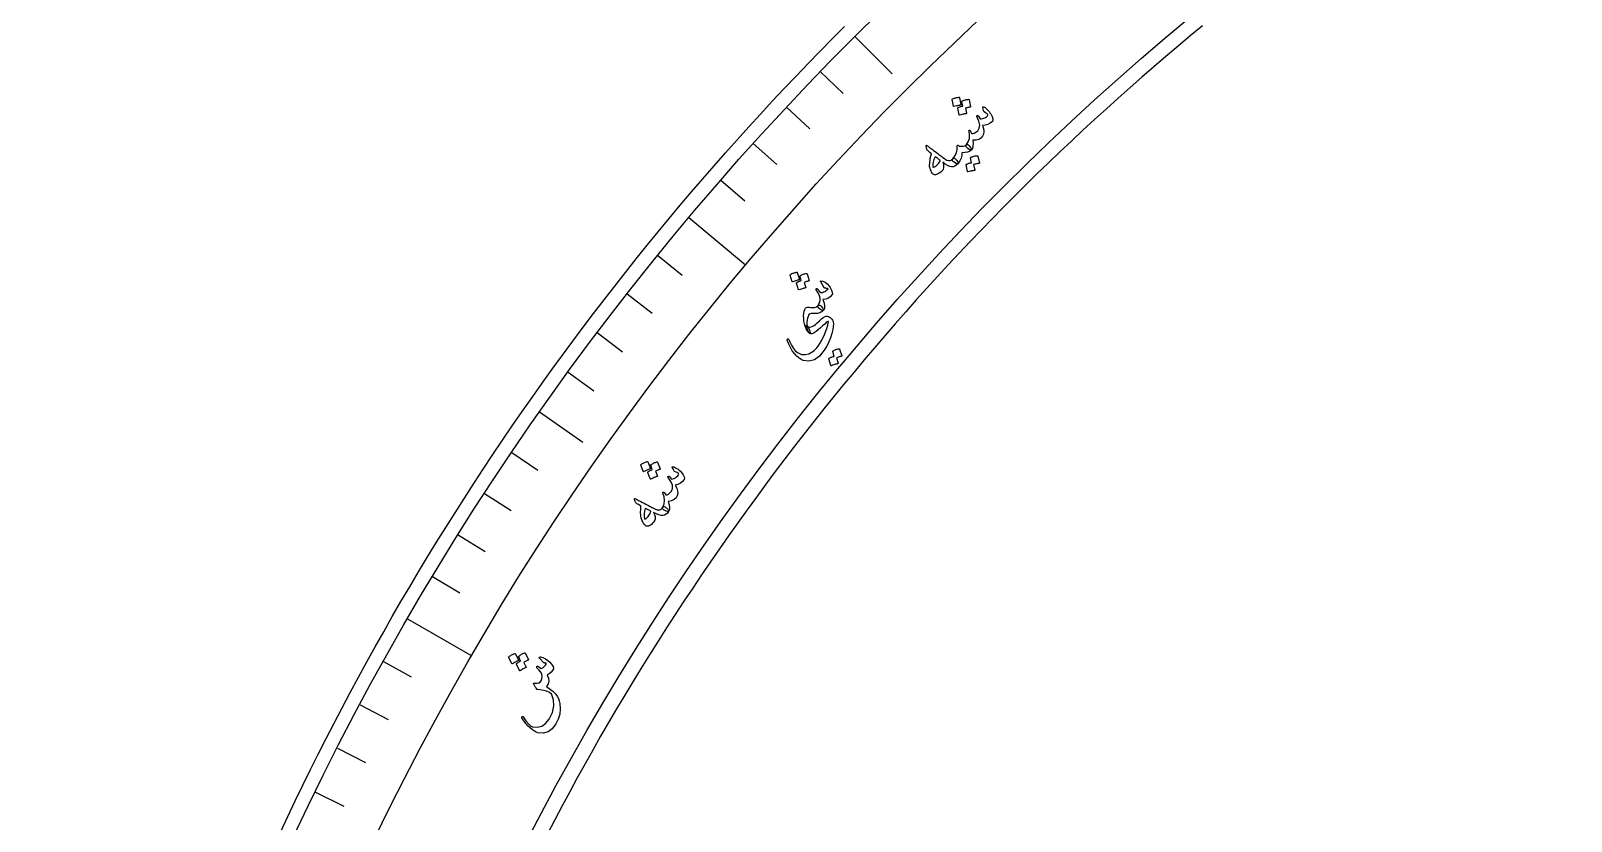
# Model space of a CAD drawing. Header units: millimetres. Extents: x -80 to 80, y -80 to 104.
# Drawn here: x -80.09 to -36.23, y 34.28 to 56.8 of the extents above; entities that cross this region are included whole.
import ezdxf

# ---------------------------------------------------------------- set-up
doc = ezdxf.new("R2010")
doc.units = ezdxf.units.MM
for name, color, linetype in [('CUT_INNER', 6, 'Continuous'), ('CUT_OUTER', 1, 'Continuous'), ('ENGRAVE', 7, 'Continuous'), ('ENGRAVE_FINE', 8, 'Continuous'), ('TEXT', 5, 'Continuous')]:
    doc.layers.add(name, color=color, linetype=linetype)

msp = doc.modelspace()

# ---------------------------------------------------------------- linework, layer by layer
at = {"layer": 'CUT_INNER'}
msp.add_lwpolyline([(-46.7278, 56.938), (-47.0763, 56.6502), (-47.423, 56.3603), (-47.7679, 56.0683), (-48.1111, 55.7741), (-48.4524, 55.4779), (-48.7919, 55.1795), (-49.1295, 54.8791), (-49.4654, 54.5766), (-49.7993, 54.2721), (-50.1314, 53.9655), (-50.4616, 53.6569), (-50.7898, 53.3462), (-51.1162, 53.0336), (-51.4406, 52.7189), (-51.7632, 52.4023), (-52.0837, 52.0837), (-52.4023, 51.7632), (-52.7189, 51.4406), (-53.0336, 51.1162), (-53.3462, 50.7898), (-53.6569, 50.4616), (-53.9655, 50.1314), (-54.2721, 49.7993), (-54.5766, 49.4654), (-54.8791, 49.1295), (-55.1795, 48.7919), (-55.4779, 48.4524), (-55.7741, 48.1111), (-56.0683, 47.7679), (-56.3603, 47.423), (-56.6502, 47.0763), (-56.938, 46.7278), (-57.2237, 46.3776), (-57.5072, 46.0256), (-57.7885, 45.6719), (-58.0676, 45.3164), (-58.3446, 44.9593), (-58.6194, 44.6004), (-58.8919, 44.2399), (-59.1623, 43.8777), (-59.4304, 43.5139), (-59.6963, 43.1484), (-59.9599, 42.7813), (-60.2213, 42.4126), (-60.4804, 42.0423), (-60.7372, 41.6704), (-60.9917, 41.2969), (-61.244, 40.9219), (-61.4939, 40.5454), (-61.7415, 40.1673), (-61.9868, 39.7877), (-62.2298, 39.4066), (-62.4704, 39.024), (-62.7087, 38.64), (-62.9446, 38.2545), (-63.1781, 37.8675), (-63.4093, 37.4792), (-63.6381, 37.0894), (-63.8645, 36.6982), (-64.0884, 36.3056), (-64.31, 35.9117), (-64.5291, 35.5165), (-64.7458, 35.1198), (-64.9601, 34.7219), (-65.1719, 34.3227), (-65.3813, 33.9221)], dxfattribs=at)
at = {"layer": 'CUT_OUTER'}
msp.add_lwpolyline([(-72.981, 33.971), (-72.7711, 34.4182), (-72.5586, 34.8641), (-72.3433, 35.3086), (-72.1253, 35.7518), (-71.9046, 36.1937), (-71.6811, 36.6342), (-71.455, 37.0734), (-71.2262, 37.5111), (-70.9947, 37.9474), (-70.7605, 38.3823), (-70.5236, 38.8158), (-70.2841, 39.2478), (-70.042, 39.6783), (-69.7972, 40.1073), (-69.5498, 40.5348), (-69.2998, 40.9608), (-69.0472, 41.3853), (-68.7919, 41.8082), (-68.5341, 42.2295), (-68.2737, 42.6492), (-68.0107, 43.0673), (-67.7452, 43.4838), (-67.4771, 43.8987), (-67.2065, 44.3119), (-66.9333, 44.7234), (-66.6576, 45.1333), (-66.3794, 45.5414), (-66.0988, 45.9479), (-65.8156, 46.3526), (-65.5299, 46.7555), (-65.2418, 47.1567), (-64.9512, 47.5562), (-64.6582, 47.9538), (-64.3628, 48.3496), (-64.0649, 48.7436), (-63.7646, 49.1358), (-63.4619, 49.5261), (-63.1568, 49.9146), (-62.8493, 50.3012), (-62.5395, 50.6859), (-62.2273, 51.0687), (-61.9128, 51.4495), (-61.596, 51.8284), (-61.2768, 52.2054), (-60.9553, 52.5804), (-60.6315, 52.9534), (-60.3055, 53.3245), (-59.9772, 53.6935), (-59.6466, 54.0605), (-59.3137, 54.4255), (-58.9787, 54.7884), (-58.6414, 55.1492), (-58.3019, 55.508), (-57.9602, 55.8647), (-57.6163, 56.2193), (-57.2703, 56.5718), (-56.9221, 56.9221)], dxfattribs=at)
at = {"layer": 'ENGRAVE'}
for points in [[(-56.6318, 56.6318), (-55.5674, 55.5674)], [(-61.3521, 51.4805), (-59.7376, 50.1258)], [(-65.6054, 45.9374), (-64.3723, 45.074)], [(-69.3595, 40.0447), (-67.5344, 38.991)]]:
    msp.add_lwpolyline(points, dxfattribs=at)
for radius in [80.0894, 77.982, 74.068]:
    msp.add_circle((0, 0), radius, dxfattribs=at)
at = {"layer": 'ENGRAVE_FINE'}
for points in [[(-57.6115, 55.6348), (-56.9618, 55.0074)], [(-58.5737, 54.6209), (-57.9131, 54.0049)], [(-59.5181, 53.5903), (-58.8468, 52.9859)], [(-60.4443, 52.5434), (-59.7626, 51.9508)], [(-62.2412, 50.4019), (-61.5393, 49.8335)], [(-63.1113, 49.308), (-62.3996, 48.7519)], [(-63.9623, 48.199), (-63.2409, 47.6555)], [(-64.7937, 47.0754), (-64.063, 46.5445)], [(-66.3972, 44.7855), (-65.6484, 44.2804)], [(-67.1687, 43.6198), (-66.4112, 43.1279)], [(-67.9197, 42.4409), (-67.1537, 41.9623)], [(-68.6501, 41.2491), (-67.8759, 40.7839)], [(-70.0478, 38.8281), (-69.2578, 38.3903)], [(-70.7148, 37.5997), (-69.9173, 37.1757)], [(-71.3602, 36.3598), (-70.5555, 35.9498)], [(-71.9839, 35.1089), (-71.1721, 34.713)]]:
    msp.add_lwpolyline(points, dxfattribs=at)
at = {"layer": 'TEXT'}
for points in [[(-53.8537, 54.8391), (-53.8537, 54.8431), (-53.852, 54.8471), (-53.8487, 54.8511), (-53.8439, 54.8551), (-53.822, 54.8649), (-53.8001, 54.8736), (-53.7781, 54.8811), (-53.756, 54.8876), (-53.7337, 54.893), (-53.7108, 54.8972), (-53.6875, 54.9003), (-53.6637, 54.9024), (-53.6566, 54.9016), (-53.6513, 54.8995), (-53.6479, 54.896), (-53.6462, 54.8911), (-53.6046, 54.6924), (-53.6053, 54.6874), (-53.6087, 54.6836), (-53.615, 54.6811), (-53.624, 54.6797), (-53.6317, 54.6784), (-53.6436, 54.6762), (-53.6598, 54.673), (-53.6801, 54.6688), (-53.7049, 54.6634), (-53.7343, 54.6566), (-53.7683, 54.6484), (-53.807, 54.6388), (-53.8126, 54.638), (-53.8166, 54.6388), (-53.8189, 54.6412), (-53.8197, 54.6452)], [(-53.5776, 54.7818), (-53.5776, 54.7858), (-53.5759, 54.7898), (-53.5726, 54.7938), (-53.5678, 54.7978), (-53.546, 54.8075), (-53.5241, 54.8161), (-53.5021, 54.8236), (-53.48, 54.8299), (-53.4577, 54.8352), (-53.4349, 54.8394), (-53.4116, 54.8424), (-53.3878, 54.8443), (-53.382, 54.8435), (-53.3775, 54.8411), (-53.3742, 54.837), (-53.3721, 54.8314), (-53.3306, 54.6329), (-53.3311, 54.6292), (-53.3343, 54.6261), (-53.34, 54.6237), (-53.3483, 54.6219), (-53.3539, 54.6208), (-53.3625, 54.619), (-53.3743, 54.6166), (-53.3892, 54.6134), (-53.4071, 54.6095), (-53.4278, 54.6047), (-53.4515, 54.5991), (-53.4781, 54.5925), (-53.4465, 54.447), (-53.4471, 54.442), (-53.4506, 54.4382), (-53.4568, 54.4357), (-53.4658, 54.4343), (-53.4735, 54.4331), (-53.4854, 54.4309), (-53.5015, 54.4277), (-53.5218, 54.4235), (-53.5465, 54.4181), (-53.5758, 54.4114), (-53.6098, 54.4032), (-53.6483, 54.3937), (-53.6532, 54.3936), (-53.6567, 54.3949), (-53.6588, 54.3976), (-53.6594, 54.4017), (-53.6939, 54.5953), (-53.6939, 54.5992), (-53.6922, 54.6032), (-53.689, 54.6072), (-53.6841, 54.6112), (-53.6687, 54.6181), (-53.6531, 54.6247), (-53.6374, 54.6308), (-53.6214, 54.6365), (-53.6052, 54.6416), (-53.5889, 54.6459), (-53.5723, 54.6494), (-53.5556, 54.6521)], [(-52.9845, 54.621), (-52.9833, 54.6269), (-52.9783, 54.6301), (-52.9697, 54.6307), (-52.9572, 54.6286), (-52.9395, 54.6219), (-52.9181, 54.6085), (-52.8931, 54.5885), (-52.8643, 54.5619), (-52.8329, 54.5304), (-52.8044, 54.4976), (-52.779, 54.4635), (-52.7566, 54.428), (-52.7189, 54.3532), (-52.6989, 54.2927), (-52.6965, 54.2463), (-52.7118, 54.2142), (-52.7716, 54.1625), (-52.8384, 54.1263), (-52.9121, 54.1055), (-52.9929, 54.1003), (-52.9647, 54.0115), (-52.9549, 53.9302), (-52.9635, 53.8565), (-52.9903, 53.7904), (-53.0349, 53.7377), (-53.0967, 53.7012), (-53.1757, 53.6808), (-53.272, 53.6766), (-53.2609, 53.5835), (-53.2638, 53.5061), (-53.2807, 53.4446), (-53.3117, 53.3988), (-53.3238, 53.3954), (-53.3442, 53.4013), (-53.3731, 53.4162), (-53.4102, 53.4403), (-53.4428, 53.4682), (-53.4612, 53.4945), (-53.4652, 53.5191), (-53.4548, 53.5422), (-53.3981, 53.6319), (-53.366, 53.7283), (-53.3587, 53.8314), (-53.376, 53.9412), (-53.3769, 53.9472), (-53.3767, 53.9523), (-53.3753, 53.9567), (-53.3727, 53.9603), (-53.3685, 53.9636), (-53.3639, 53.9658), (-53.3589, 53.9668), (-53.3535, 53.9665), (-53.3435, 53.9594), (-53.3326, 53.9413), (-53.3207, 53.9123), (-53.3079, 53.8724), (-53.2699, 53.8694), (-53.2275, 53.8814), (-53.1806, 53.9085), (-53.1292, 53.9506), (-53.0826, 54.0208), (-53.0707, 54.1115), (-53.0935, 54.223), (-53.1509, 54.3552), (-53.1539, 54.3619), (-53.1551, 54.3676), (-53.1546, 54.3723), (-53.1523, 54.3759), (-53.1473, 54.38), (-53.1422, 54.3826), (-53.1369, 54.3838), (-53.1314, 54.3837), (-53.1255, 54.3816), (-53.1203, 54.3788), (-53.116, 54.3751), (-53.1125, 54.3707), (-53.0625, 54.2873), (-53.0274, 54.289), (-52.9904, 54.2964), (-52.9515, 54.3096), (-52.9108, 54.3285), (-52.8745, 54.3502), (-52.8505, 54.3706), (-52.8389, 54.3895), (-52.8396, 54.407), (-52.8508, 54.424), (-52.8722, 54.4429), (-52.9036, 54.4638), (-52.9452, 54.4866), (-52.9524, 54.4974), (-52.9613, 54.5234), (-52.972, 54.5646), (-52.9845, 54.621)], [(-54.5959, 53.5069), (-54.5966, 53.5262), (-54.5905, 53.5349), (-54.5775, 53.5329), (-54.5576, 53.5202), (-54.5466, 53.5115), (-54.5312, 53.4997), (-54.5113, 53.4848), (-54.487, 53.4668), (-54.4582, 53.4453), (-54.4249, 53.42), (-54.3869, 53.391), (-54.3442, 53.3583), (-54.3023, 53.3262), (-54.2649, 53.2974), (-54.2318, 53.2719), (-54.2031, 53.2498), (-54.179, 53.2311), (-54.1594, 53.2159), (-54.1445, 53.2043), (-54.1342, 53.1963), (-54.0676, 53.147), (-54.0105, 53.1141), (-53.963, 53.0977), (-53.9249, 53.0976), (-53.9042, 53.1036), (-53.8833, 53.115), (-53.8623, 53.1317), (-53.8411, 53.1537), (-53.8263, 53.1645), (-53.8102, 53.1682), (-53.7929, 53.1647), (-53.7743, 53.154), (-53.7552, 53.1379), (-53.7379, 53.1196), (-53.7224, 53.0991), (-53.7086, 53.0764), (-53.6988, 53.0551), (-53.6936, 53.0372), (-53.6929, 53.0226), (-53.6969, 53.0114), (-53.7385, 52.97), (-53.7816, 52.9415), (-53.8261, 52.9259), (-53.8723, 52.9232), (-53.9249, 52.9344), (-53.9843, 52.9593), (-54.0504, 52.9978), (-54.1232, 53.0499), (-54.107, 52.9895), (-54.0993, 52.9368), (-54.1002, 52.8918), (-54.1098, 52.8544), (-54.1238, 52.8302), (-54.1441, 52.8056), (-54.1707, 52.7805), (-54.2037, 52.7548), (-54.2412, 52.7304), (-54.275, 52.7122), (-54.3051, 52.7002), (-54.3316, 52.6943), (-54.3575, 52.6941), (-54.3798, 52.6988), (-54.3983, 52.7086), (-54.4132, 52.7234), (-54.4284, 52.7453), (-54.443, 52.7719), (-54.4571, 52.803), (-54.4707, 52.8387), (-54.4831, 52.8758), (-54.492, 52.9065), (-54.4974, 52.9306), (-54.4994, 52.9482), (-54.4957, 53.0319), (-54.4855, 53.1173), (-54.4689, 53.2045), (-54.4458, 53.2933), (-54.4788, 53.3214), (-54.5069, 53.346), (-54.5302, 53.367), (-54.5487, 53.3845), (-54.5631, 53.4004), (-54.5741, 53.4165), (-54.5817, 53.4329), (-54.5859, 53.4495)], [(-53.4548, 53.5422), (-53.4382, 53.5507), (-53.4247, 53.5556), (-53.4143, 53.557), (-53.4072, 53.5548), (-53.3988, 53.5488), (-53.3897, 53.5404), (-53.3797, 53.5296), (-53.369, 53.5165), (-53.3368, 53.4721), (-53.3165, 53.4377), (-53.3081, 53.4132), (-53.3117, 53.3988), (-53.3605, 53.3621), (-53.4215, 53.3375), (-53.4946, 53.325), (-53.5799, 53.3245), (-53.5816, 53.2448), (-53.6017, 53.166), (-53.6401, 53.0883), (-53.6969, 53.0114), (-53.7056, 53.0056), (-53.7159, 53.0042), (-53.7278, 53.0071), (-53.7414, 53.0144), (-53.8213, 53.068), (-53.8302, 53.074), (-53.8377, 53.0826), (-53.8439, 53.0938), (-53.8487, 53.1076), (-53.8507, 53.12), (-53.8501, 53.1318), (-53.8469, 53.1431), (-53.8411, 53.1537), (-53.7734, 53.2462), (-53.7293, 53.3338), (-53.709, 53.4166), (-53.7124, 53.4945), (-53.7137, 53.5045), (-53.7125, 53.5136), (-53.7089, 53.522), (-53.703, 53.5296), (-53.6958, 53.5349), (-53.6887, 53.5367), (-53.6815, 53.5349), (-53.6743, 53.5296), (-53.6681, 53.5238), (-53.6624, 53.5193), (-53.657, 53.5159), (-53.652, 53.5137), (-53.5931, 53.5083), (-53.5407, 53.5113), (-53.4946, 53.5226), (-53.4548, 53.5422)], [(-54.3366, 53.2085), (-54.3738, 53.1305), (-54.3976, 53.0568), (-54.408, 52.9874), (-54.405, 52.9225), (-54.4025, 52.9158), (-54.3981, 52.9118), (-54.392, 52.9104), (-54.3842, 52.9116), (-54.3606, 52.9214), (-54.3373, 52.9343), (-54.3144, 52.9503), (-54.2918, 52.9693), (-54.2695, 52.9914), (-54.2476, 53.0166), (-54.226, 53.0448), (-54.2047, 53.0762), (-54.202, 53.0816), (-54.2, 53.0881), (-54.1989, 53.0959), (-54.1986, 53.1049), (-54.2127, 53.1168), (-54.2277, 53.1291), (-54.2436, 53.1416), (-54.2604, 53.1544), (-54.2781, 53.1675), (-54.2967, 53.1809), (-54.3162, 53.1946), (-54.3366, 53.2085)], [(-53.3299, 53.1767), (-53.33, 53.1806), (-53.3284, 53.1846), (-53.3252, 53.1885), (-53.3205, 53.1925), (-53.2991, 53.2022), (-53.2776, 53.2108), (-53.2559, 53.2183), (-53.2342, 53.2247), (-53.2122, 53.2301), (-53.1897, 53.2343), (-53.1666, 53.2374), (-53.1431, 53.2394), (-53.1374, 53.2386), (-53.1328, 53.2362), (-53.1294, 53.2322), (-53.1272, 53.2266), (-53.0819, 53.03), (-53.0824, 53.0263), (-53.0854, 53.0233), (-53.0911, 53.0208), (-53.0993, 53.019), (-53.1056, 53.0185), (-53.1153, 53.0169), (-53.1282, 53.0142), (-53.1443, 53.0105), (-53.1639, 53.0056), (-53.1872, 52.9997), (-53.2141, 52.9928), (-53.2447, 52.9847), (-53.2102, 52.831), (-53.21, 52.8254), (-53.2128, 52.8211), (-53.2187, 52.8183), (-53.2274, 52.8168), (-53.235, 52.8155), (-53.2468, 52.8133), (-53.2627, 52.81), (-53.2827, 52.8058), (-53.3071, 52.8004), (-53.336, 52.7936), (-53.3695, 52.7854), (-53.4075, 52.7758), (-53.4123, 52.7757), (-53.4158, 52.7769), (-53.4179, 52.7796), (-53.4187, 52.7837), (-53.4586, 52.977), (-53.4586, 52.9809), (-53.4571, 52.9849), (-53.4539, 52.9889), (-53.4492, 52.9928), (-53.4317, 53.0018), (-53.4139, 53.0097), (-53.3958, 53.0165), (-53.3773, 53.0221), (-53.3587, 53.0268), (-53.3399, 53.0306), (-53.3211, 53.0335), (-53.3021, 53.0355)], [(-58.4671, 49.8394), (-58.4674, 49.8434), (-58.466, 49.8475), (-58.4632, 49.8518), (-58.4587, 49.8562), (-58.4378, 49.8678), (-58.4167, 49.8784), (-58.3955, 49.8879), (-58.374, 49.8963), (-58.3522, 49.9036), (-58.3299, 49.9099), (-58.3069, 49.915), (-58.2834, 49.9192), (-58.2763, 49.9191), (-58.2708, 49.9174), (-58.2671, 49.9142), (-58.265, 49.9094), (-58.2059, 49.7153), (-58.2062, 49.7102), (-58.2093, 49.7062), (-58.2153, 49.7031), (-58.2241, 49.7009), (-58.2317, 49.699), (-58.2434, 49.6957), (-58.2592, 49.6911), (-58.2791, 49.6851), (-58.3033, 49.6775), (-58.3319, 49.6682), (-58.3651, 49.657), (-58.4027, 49.644), (-58.4082, 49.6428), (-58.4123, 49.6432), (-58.4148, 49.6454), (-58.4159, 49.6493)], [(-58.187, 49.8067), (-58.1873, 49.8107), (-58.186, 49.8148), (-58.1831, 49.8191), (-58.1786, 49.8234), (-58.1578, 49.835), (-58.1367, 49.8455), (-58.1155, 49.8549), (-58.0941, 49.8632), (-58.0723, 49.8704), (-58.05, 49.8766), (-58.027, 49.8817), (-58.0035, 49.8857), (-57.9977, 49.8854), (-57.9929, 49.8833), (-57.9893, 49.8796), (-57.9867, 49.8742), (-57.9278, 49.6802), (-57.928, 49.6765), (-57.9309, 49.6731), (-57.9364, 49.6702), (-57.9445, 49.6676), (-57.9499, 49.6661), (-57.9584, 49.6635), (-57.9699, 49.6601), (-57.9844, 49.6556), (-58.0019, 49.6502), (-58.0221, 49.6436), (-58.0452, 49.6358), (-58.0711, 49.627), (-58.0267, 49.4848), (-58.0269, 49.4798), (-58.03, 49.4757), (-58.036, 49.4727), (-58.0448, 49.4705), (-58.0524, 49.4686), (-58.064, 49.4653), (-58.0798, 49.4607), (-58.0997, 49.4548), (-58.1238, 49.4473), (-58.1524, 49.4379), (-58.1855, 49.4269), (-58.223, 49.414), (-58.2279, 49.4134), (-58.2314, 49.4144), (-58.2337, 49.4169), (-58.2348, 49.421), (-58.2863, 49.6107), (-58.2866, 49.6146), (-58.2853, 49.6188), (-58.2824, 49.623), (-58.2779, 49.6274), (-58.2632, 49.6357), (-58.2483, 49.6435), (-58.2331, 49.651), (-58.2177, 49.6581), (-58.2021, 49.6647), (-58.1862, 49.6704), (-58.17, 49.6753), (-58.1536, 49.6795)], [(-57.5991, 49.648), (-57.6035, 49.6568), (-57.6038, 49.6633), (-57.6002, 49.6674), (-57.5927, 49.6693), (-57.5347, 49.6628), (-57.4752, 49.6349), (-57.4141, 49.5855), (-57.3514, 49.5147), (-57.3276, 49.4805), (-57.3073, 49.4461), (-57.2905, 49.4115), (-57.2773, 49.3766), (-57.2681, 49.3431), (-57.2635, 49.3158), (-57.2636, 49.2948), (-57.2683, 49.28), (-57.319, 49.2241), (-57.3802, 49.1825), (-57.4522, 49.1552), (-57.5349, 49.1421), (-57.5007, 49.041), (-57.4874, 48.9557), (-57.4951, 48.8861), (-57.5237, 48.8322), (-57.5315, 48.8276), (-57.5432, 48.8275), (-57.5589, 48.8318), (-57.5786, 48.8406), (-57.6344, 48.876), (-57.6696, 48.9082), (-57.6842, 48.9374), (-57.6782, 48.9634), (-57.6476, 49.0152), (-57.6268, 49.0663), (-57.616, 49.1166), (-57.615, 49.1662), (-57.6249, 49.2184), (-57.6469, 49.277), (-57.6809, 49.3418), (-57.7269, 49.4129), (-57.7316, 49.4224), (-57.7327, 49.4312), (-57.7304, 49.4393), (-57.7247, 49.4466), (-57.7165, 49.452), (-57.7084, 49.4527), (-57.7003, 49.4485), (-57.6922, 49.4396), (-57.6641, 49.403), (-57.6401, 49.3749), (-57.6205, 49.3553), (-57.605, 49.3441), (-57.5901, 49.3401), (-57.57, 49.3408), (-57.545, 49.346), (-57.5149, 49.3558), (-57.4823, 49.3707), (-57.4509, 49.3897), (-57.4209, 49.4128), (-57.3921, 49.4399), (-57.392, 49.44), (-57.3917, 49.4403), (-57.3913, 49.4409), (-57.3906, 49.4416), (-57.3912, 49.4442), (-57.3942, 49.4469), (-57.3996, 49.4499), (-57.4075, 49.4531), (-57.4189, 49.4563), (-57.435, 49.4591), (-57.456, 49.4615), (-57.4817, 49.4636), (-57.4863, 49.464), (-57.4906, 49.4661), (-57.4947, 49.4698), (-57.4985, 49.4751)], [(-57.6767, 48.9651), (-57.6508, 48.9804), (-57.6269, 48.9838), (-57.6049, 48.9753), (-57.585, 48.9548), (-57.5514, 48.9066), (-57.5297, 48.8704), (-57.52, 48.8462), (-57.5223, 48.8339), (-57.544, 48.8127), (-57.5682, 48.7937), (-57.5951, 48.7768), (-57.6245, 48.7621), (-57.6564, 48.7509), (-57.6939, 48.7445), (-57.737, 48.7427), (-57.7857, 48.7457), (-57.8331, 48.748), (-57.8722, 48.7444), (-57.903, 48.7349), (-57.9255, 48.7196), (-57.9417, 48.6956), (-57.9569, 48.6602), (-57.9711, 48.6133), (-57.9842, 48.555), (-57.9931, 48.4973), (-57.9959, 48.4507), (-57.9927, 48.4151), (-57.9836, 48.3907), (-57.9493, 48.3359), (-57.924, 48.2856), (-57.9076, 48.2399), (-57.9002, 48.1989), (-57.9006, 48.1864), (-57.9028, 48.1792), (-57.9068, 48.1771), (-57.9128, 48.1803), (-57.9488, 48.2116), (-57.9817, 48.255), (-58.0115, 48.3104), (-58.0383, 48.3779), (-58.06, 48.4518), (-58.075, 48.5263), (-58.0832, 48.6014), (-58.0846, 48.6771), (-58.0803, 48.7484), (-58.0697, 48.8086), (-58.053, 48.8578), (-58.0301, 48.8959), (-58.0087, 48.9126), (-57.976, 48.9216), (-57.9321, 48.923), (-57.877, 48.9168), (-57.8201, 48.9121), (-57.7678, 48.9186), (-57.72, 48.9363), (-57.6767, 48.9651)], [(-57.7833, 48.1916), (-57.8185, 48.1708), (-57.8512, 48.161), (-57.8814, 48.1621), (-57.9091, 48.1742), (-57.9322, 48.1966), (-57.9541, 48.2328), (-57.9746, 48.2828), (-57.9939, 48.3468), (-58.001, 48.375), (-58.0052, 48.3956), (-58.0065, 48.4088), (-58.0049, 48.4144), (-58.0019, 48.4136), (-57.9973, 48.4095), (-57.9912, 48.4018), (-57.9836, 48.3907), (-57.9636, 48.3688), (-57.9374, 48.3573), (-57.9051, 48.3564), (-57.8665, 48.3659), (-57.8272, 48.3824), (-57.788, 48.4045), (-57.7489, 48.4321), (-57.7099, 48.4652), (-57.6341, 48.535), (-57.5728, 48.5887), (-57.5259, 48.6265), (-57.4936, 48.6484), (-57.4683, 48.6595), (-57.4425, 48.6651), (-57.4163, 48.6652), (-57.3896, 48.6598), (-57.376, 48.6549), (-57.363, 48.6493), (-57.3507, 48.643), (-57.339, 48.6359), (-57.3278, 48.6279), (-57.317, 48.6191), (-57.3067, 48.6093), (-57.2968, 48.5986), (-57.2796, 48.5779), (-57.2652, 48.5558), (-57.2534, 48.5323), (-57.2442, 48.5074), (-57.2376, 48.4514), (-57.2418, 48.377), (-57.2566, 48.2841), (-57.2822, 48.1727), (-57.3187, 48.0528), (-57.3667, 47.9344), (-57.426, 47.8173), (-57.4968, 47.7015), (-57.6337, 47.5314), (-57.7792, 47.4257), (-57.9336, 47.3844), (-58.0973, 47.4076), (-58.1569, 47.4352), (-58.2182, 47.4767), (-58.2811, 47.5322), (-58.3458, 47.6017), (-58.407, 47.6823), (-58.4617, 47.7729), (-58.5097, 47.8733), (-58.5511, 47.9837), (-58.552, 47.9919), (-58.5514, 47.9992), (-58.5494, 48.0057), (-58.5458, 48.0113), (-58.5405, 48.0165), (-58.5347, 48.0196), (-58.5282, 48.0209), (-58.5211, 48.0201), (-58.5141, 48.0156), (-58.506, 48.0041), (-58.4967, 47.9854), (-58.4863, 47.9596), (-58.4341, 47.8438), (-58.3762, 47.7485), (-58.3128, 47.6738), (-58.244, 47.6195), (-58.1475, 47.5796), (-58.0452, 47.5727), (-57.937, 47.5985), (-57.8228, 47.6571), (-57.7828, 47.6879), (-57.7445, 47.7236), (-57.7079, 47.7644), (-57.673, 47.8101), (-57.6228, 47.8867), (-57.5765, 47.9663), (-57.534, 48.0487), (-57.4954, 48.134), (-57.4603, 48.2224), (-57.4285, 48.314), (-57.3999, 48.4088), (-57.3746, 48.5067), (-57.3739, 48.5077), (-57.3735, 48.5088), (-57.3734, 48.5101), (-57.3734, 48.5116), (-57.3755, 48.5135), (-57.3796, 48.5147), (-57.3859, 48.5151), (-57.3943, 48.5147), (-57.4108, 48.5064), (-57.4412, 48.4828), (-57.4856, 48.4439), (-57.5438, 48.3898), (-57.6082, 48.3305), (-57.6696, 48.2776), (-57.7279, 48.2313), (-57.7833, 48.1916)], [(-57.2562, 47.6599), (-57.2566, 47.6638), (-57.2555, 47.6679), (-57.2527, 47.6721), (-57.2484, 47.6764), (-57.2281, 47.6878), (-57.2076, 47.6981), (-57.1869, 47.7074), (-57.1659, 47.7155), (-57.1446, 47.7226), (-57.1227, 47.7287), (-57.1001, 47.7337), (-57.077, 47.7377), (-57.0712, 47.7373), (-57.0665, 47.7353), (-57.0628, 47.7317), (-57.0601, 47.7264), (-56.9966, 47.5354), (-56.9967, 47.5318), (-56.9994, 47.5285), (-57.0048, 47.5256), (-57.0127, 47.5231), (-57.019, 47.5221), (-57.0284, 47.5197), (-57.0409, 47.516), (-57.0566, 47.5109), (-57.0756, 47.5045), (-57.0981, 47.4967), (-57.1241, 47.4875), (-57.1536, 47.477), (-57.1049, 47.3277), (-57.1042, 47.3222), (-57.1066, 47.3177), (-57.1121, 47.3144), (-57.1206, 47.3122), (-57.128, 47.3103), (-57.1395, 47.3071), (-57.1549, 47.3026), (-57.1744, 47.2967), (-57.198, 47.2893), (-57.2261, 47.2801), (-57.2584, 47.2692), (-57.2952, 47.2565), (-57.3, 47.256), (-57.3036, 47.257), (-57.3059, 47.2594), (-57.307, 47.2634), (-57.3649, 47.4514), (-57.3653, 47.4553), (-57.3641, 47.4594), (-57.3614, 47.4636), (-57.3571, 47.4679), (-57.3406, 47.4783), (-57.3237, 47.4875), (-57.3063, 47.4958), (-57.2886, 47.5029), (-57.2706, 47.5092), (-57.2523, 47.5145), (-57.2339, 47.5189), (-57.2153, 47.5225)], [(-62.7195, 44.4276), (-62.7202, 44.4315), (-62.7192, 44.4358), (-62.7167, 44.4403), (-62.7127, 44.4451), (-62.6929, 44.4586), (-62.6729, 44.471), (-62.6526, 44.4824), (-62.632, 44.4927), (-62.6109, 44.5019), (-62.5892, 44.5101), (-62.5668, 44.5174), (-62.5437, 44.5236), (-62.5366, 44.5241), (-62.531, 44.5229), (-62.527, 44.5201), (-62.5245, 44.5155), (-62.4483, 44.3274), (-62.4481, 44.3223), (-62.4509, 44.318), (-62.4565, 44.3144), (-62.4652, 44.3115), (-62.4725, 44.3088), (-62.4839, 44.3045), (-62.4992, 44.2985), (-62.5185, 44.2907), (-62.5419, 44.281), (-62.5696, 44.2691), (-62.6017, 44.2551), (-62.638, 44.2388), (-62.6434, 44.237), (-62.6474, 44.2371), (-62.6502, 44.239), (-62.6516, 44.2428)], [(-62.4376, 44.4202), (-62.4383, 44.4241), (-62.4374, 44.4283), (-62.4349, 44.4328), (-62.4308, 44.4376), (-62.411, 44.451), (-62.391, 44.4634), (-62.3707, 44.4746), (-62.3501, 44.4848), (-62.3291, 44.494), (-62.3074, 44.5021), (-62.285, 44.5092), (-62.2619, 44.5153), (-62.2561, 44.5155), (-62.2512, 44.5139), (-62.2472, 44.5106), (-62.2441, 44.5054), (-62.1681, 44.3174), (-62.168, 44.3137), (-62.1706, 44.3101), (-62.1758, 44.3067), (-62.1836, 44.3034), (-62.1889, 44.3013), (-62.1971, 44.298), (-62.2082, 44.2936), (-62.2223, 44.2878), (-62.2392, 44.2808), (-62.2588, 44.2724), (-62.2812, 44.2627), (-62.3062, 44.2515), (-62.2492, 44.1139), (-62.249, 44.1088), (-62.2517, 44.1045), (-62.2574, 44.1009), (-62.266, 44.098), (-62.2734, 44.0954), (-62.2847, 44.0911), (-62.3, 44.0851), (-62.3192, 44.0774), (-62.3426, 44.0677), (-62.3702, 44.0559), (-62.4022, 44.0419), (-62.4384, 44.0257), (-62.4432, 44.0247), (-62.4469, 44.0254), (-62.4494, 44.0277), (-62.4508, 44.0316), (-62.519, 44.2159), (-62.5197, 44.2199), (-62.5188, 44.2241), (-62.5163, 44.2286), (-62.5122, 44.2334), (-62.4983, 44.2429), (-62.4841, 44.2521), (-62.4697, 44.2609), (-62.455, 44.2694), (-62.44, 44.2773), (-62.4246, 44.2844), (-62.409, 44.2908), (-62.393, 44.2964)], [(-61.8254, 44.367), (-61.8252, 44.373), (-61.821, 44.377), (-61.8125, 44.3791), (-61.7999, 44.3793), (-61.7813, 44.3758), (-61.7579, 44.3665), (-61.7297, 44.3512), (-61.6966, 44.3301), (-61.6601, 44.3047), (-61.6263, 44.2775), (-61.5952, 44.2484), (-61.5669, 44.2175), (-61.5165, 44.1506), (-61.4861, 44.0945), (-61.4755, 44.0493), (-61.4849, 44.015), (-61.5346, 43.9534), (-61.5939, 43.906), (-61.6628, 43.8725), (-61.7414, 43.8531), (-61.6979, 43.7706), (-61.6739, 43.6924), (-61.6692, 43.6184), (-61.6839, 43.5485), (-61.7185, 43.4887), (-61.7728, 43.4419), (-61.847, 43.4078), (-61.9409, 43.3866), (-61.9135, 43.2969), (-61.9027, 43.2203), (-61.9084, 43.1567), (-61.9308, 43.1061), (-61.9421, 43.1007), (-61.9633, 43.1028), (-61.9943, 43.1124), (-62.0352, 43.1296), (-62.0722, 43.1512), (-62.0949, 43.1738), (-62.1032, 43.1974), (-62.0971, 43.2219), (-62.0572, 43.3203), (-62.0427, 43.4208), (-62.0537, 43.5236), (-62.0902, 43.6286), (-62.0922, 43.6343), (-62.0929, 43.6394), (-62.0923, 43.644), (-62.0903, 43.6479), (-62.0868, 43.652), (-62.0827, 43.6549), (-62.0779, 43.6568), (-62.0726, 43.6575), (-62.0615, 43.6523), (-62.0475, 43.6364), (-62.0307, 43.61), (-62.011, 43.5729), (-61.9731, 43.5767), (-61.9335, 43.596), (-61.8921, 43.631), (-61.8491, 43.6816), (-61.8156, 43.7589), (-61.82, 43.8503), (-61.8621, 43.956), (-61.9421, 44.0759), (-61.9462, 44.082), (-61.9484, 44.0874), (-61.9487, 44.0921), (-61.9471, 44.0961), (-61.9429, 44.1009), (-61.9384, 44.1044), (-61.9334, 44.1066), (-61.928, 44.1074), (-61.9217, 44.1064), (-61.9162, 44.1045), (-61.9113, 44.1017), (-61.907, 44.098), (-61.843, 44.0248), (-61.8087, 44.0327), (-61.7736, 44.0465), (-61.7377, 44.0664), (-61.701, 44.0922), (-61.6691, 44.12), (-61.6491, 44.1443), (-61.6411, 44.165), (-61.6449, 44.1821), (-61.6589, 44.1968), (-61.6833, 44.2117), (-61.7179, 44.2266), (-61.7629, 44.2417), (-61.7719, 44.2511), (-61.7853, 44.2751), (-61.8032, 44.3137), (-61.8254, 44.367)], [(-62.901, 43.4415), (-62.905, 43.4604), (-62.9004, 43.47), (-62.8873, 43.4702), (-62.8655, 43.4611), (-62.8532, 43.4545), (-62.836, 43.4455), (-62.8139, 43.4341), (-62.7869, 43.4205), (-62.7549, 43.4042), (-62.7177, 43.385), (-62.6753, 43.3629), (-62.6277, 43.3379), (-62.581, 43.3134), (-62.5391, 43.2913), (-62.5022, 43.2719), (-62.4702, 43.2549), (-62.4432, 43.2406), (-62.4214, 43.229), (-62.4047, 43.2201), (-62.3932, 43.2139), (-62.3192, 43.1767), (-62.2573, 43.154), (-62.2077, 43.1459), (-62.1701, 43.1523), (-62.1508, 43.1618), (-62.1321, 43.1765), (-62.1142, 43.1965), (-62.0971, 43.2219), (-62.0844, 43.235), (-62.0691, 43.2414), (-62.0515, 43.2409), (-62.0314, 43.2335), (-62.0098, 43.2209), (-61.9897, 43.2058), (-61.9708, 43.1883), (-61.9534, 43.1683), (-61.9401, 43.1489), (-61.9319, 43.1321), (-61.9288, 43.1179), (-61.9308, 43.1061), (-61.9648, 43.0583), (-62.0024, 43.0229), (-62.0436, 42.9999), (-62.0886, 42.9894), (-62.1424, 42.9915), (-62.2052, 43.0059), (-62.2769, 43.0326), (-62.3575, 43.0716), (-62.3312, 43.0148), (-62.3147, 42.9642), (-62.3079, 42.9197), (-62.311, 42.8812), (-62.3206, 42.855), (-62.3365, 42.8273), (-62.3585, 42.798), (-62.3866, 42.7671), (-62.4194, 42.7367), (-62.4496, 42.713), (-62.4773, 42.696), (-62.5023, 42.6858), (-62.5278, 42.6811), (-62.5506, 42.682), (-62.5705, 42.6884), (-62.5877, 42.7005), (-62.6064, 42.7195), (-62.6253, 42.7432), (-62.6445, 42.7715), (-62.664, 42.8043), (-62.6825, 42.8388), (-62.6965, 42.8675), (-62.7059, 42.8903), (-62.7108, 42.9073), (-62.7214, 42.9905), (-62.726, 43.0764), (-62.7244, 43.1651), (-62.7168, 43.2565), (-62.754, 43.2786), (-62.7859, 43.2981), (-62.8125, 43.3148), (-62.8337, 43.3289), (-62.8506, 43.3421), (-62.8641, 43.3561), (-62.8744, 43.371), (-62.8814, 43.3866)], [(-62.5947, 43.1916), (-62.6181, 43.1083), (-62.629, 43.0317), (-62.6275, 42.9616), (-62.6135, 42.8981), (-62.6098, 42.892), (-62.6049, 42.8887), (-62.5986, 42.8884), (-62.5911, 42.8909), (-62.5695, 42.9046), (-62.5488, 42.9213), (-62.5289, 42.9409), (-62.5099, 42.9635), (-62.4917, 42.9891), (-62.4744, 43.0176), (-62.4579, 43.0491), (-62.4422, 43.0836), (-62.4404, 43.0894), (-62.4397, 43.0962), (-62.4399, 43.104), (-62.4411, 43.1129), (-62.4571, 43.1223), (-62.4739, 43.1318), (-62.4917, 43.1414), (-62.5104, 43.1512), (-62.5301, 43.1611), (-62.5507, 43.1711), (-62.5723, 43.1813), (-62.5947, 43.1916)], [(-66.4802, 38.9447), (-66.4812, 38.9486), (-66.4807, 38.9529), (-66.4785, 38.9576), (-66.4749, 38.9627), (-66.4563, 38.9779), (-66.4374, 38.9921), (-66.4181, 39.0052), (-66.3985, 39.0173), (-66.3783, 39.0283), (-66.3573, 39.0385), (-66.3356, 39.0476), (-66.3131, 39.0558), (-66.3061, 39.057), (-66.3004, 39.0563), (-66.2962, 39.0538), (-66.2933, 39.0495), (-66.2013, 38.8684), (-66.2007, 38.8634), (-66.203, 38.8588), (-66.2084, 38.8547), (-66.2167, 38.851), (-66.2239, 38.8478), (-66.2348, 38.8425), (-66.2496, 38.8351), (-66.2681, 38.8257), (-66.2907, 38.814), (-66.3173, 38.7997), (-66.348, 38.7828), (-66.3828, 38.7634), (-66.3881, 38.7611), (-66.3921, 38.7609), (-66.395, 38.7626), (-66.3968, 38.7662)], [(-66.1986, 38.9619), (-66.1996, 38.9658), (-66.199, 38.9701), (-66.1969, 38.9748), (-66.1932, 38.9799), (-66.1747, 38.9951), (-66.1558, 39.0091), (-66.1365, 39.0221), (-66.1168, 39.0341), (-66.0966, 39.0451), (-66.0757, 39.0551), (-66.054, 39.0642), (-66.0315, 39.0723), (-66.0257, 39.073), (-66.0206, 39.0718), (-66.0164, 39.0688), (-66.0129, 39.0639), (-65.9211, 38.8829), (-65.9207, 38.8792), (-65.9229, 38.8754), (-65.9278, 38.8716), (-65.9353, 38.8676), (-65.9404, 38.8651), (-65.9483, 38.8611), (-65.9591, 38.8557), (-65.9726, 38.8487), (-65.9889, 38.8402), (-66.0077, 38.8302), (-66.0291, 38.8184), (-66.0531, 38.8051), (-65.9846, 38.6727), (-65.9839, 38.6678), (-65.9863, 38.6632), (-65.9916, 38.6591), (-66, 38.6554), (-66.0071, 38.6522), (-66.018, 38.6469), (-66.0327, 38.6396), (-66.0512, 38.6302), (-66.0737, 38.6185), (-66.1003, 38.6043), (-66.131, 38.5875), (-66.1657, 38.5682), (-66.1704, 38.5668), (-66.1741, 38.5671), (-66.1768, 38.5692), (-66.1785, 38.573), (-66.2623, 38.751), (-66.2633, 38.7549), (-66.2627, 38.7592), (-66.2606, 38.7639), (-66.257, 38.769), (-66.2439, 38.7798), (-66.2306, 38.7902), (-66.2169, 38.8002), (-66.203, 38.81), (-66.1887, 38.8192), (-66.174, 38.8276), (-66.159, 38.8354), (-66.1435, 38.8424)], [(-65.6005, 38.9119), (-65.607, 38.9204), (-65.6104, 38.9283), (-65.6109, 38.9359), (-65.6083, 38.9429), (-65.6025, 38.9505), (-65.5955, 38.9557), (-65.5873, 38.9585), (-65.5778, 38.959), (-65.547, 38.9557), (-65.5123, 38.9458), (-65.4737, 38.9292), (-65.4312, 38.9061), (-65.3657, 38.8614), (-65.3087, 38.8103), (-65.2601, 38.7527), (-65.2198, 38.6888), (-65.2119, 38.6703), (-65.2078, 38.6528), (-65.2073, 38.6362), (-65.2106, 38.6205), (-65.2355, 38.5714), (-65.274, 38.5254), (-65.3259, 38.4824), (-65.3914, 38.4425), (-65.3529, 38.3538), (-65.3422, 38.2695), (-65.3591, 38.1895), (-65.4039, 38.1137), (-65.3643, 38.0873), (-65.3269, 38.0607), (-65.2918, 38.034), (-65.2588, 38.0071), (-65.2278, 37.9799), (-65.1986, 37.9523), (-65.171, 37.9242), (-65.1452, 37.8957), (-65.1017, 37.839), (-65.0672, 37.7767), (-65.0419, 37.7088), (-65.0256, 37.6352), (-65.0149, 37.4793), (-65.0301, 37.33), (-65.0711, 37.187), (-65.138, 37.0503), (-65.2429, 36.9131), (-65.363, 36.8255), (-65.4985, 36.7875), (-65.6496, 36.7992), (-65.697, 36.8158), (-65.7487, 36.8432), (-65.8048, 36.8814), (-65.8651, 36.9303), (-65.9279, 36.9898), (-65.9894, 37.0585), (-66.0495, 37.1366), (-66.1081, 37.224), (-66.1114, 37.2302), (-66.1128, 37.2363), (-66.1123, 37.2423), (-66.11, 37.2483), (-66.1064, 37.2535), (-66.1022, 37.2574), (-66.0975, 37.2601), (-66.0922, 37.2615), (-66.0859, 37.2609), (-66.0802, 37.2586), (-66.0751, 37.2548), (-66.0706, 37.2493), (-65.9911, 37.1355), (-65.9205, 37.0513), (-65.8587, 36.9967), (-65.8059, 36.9715), (-65.6659, 36.9576), (-65.5408, 36.9891), (-65.4304, 37.0658), (-65.3344, 37.1877), (-65.2401, 37.3807), (-65.1972, 37.5655), (-65.2058, 37.7424), (-65.2662, 37.9116), (-65.3445, 37.9566), (-65.4344, 37.9918), (-65.5359, 38.0171), (-65.649, 38.0324), (-65.661, 38.033), (-65.6707, 38.0353), (-65.6782, 38.0391), (-65.6835, 38.0446), (-65.6992, 38.0677), (-65.7138, 38.0895), (-65.7273, 38.1101), (-65.7398, 38.1294), (-65.751, 38.1472), (-65.7606, 38.1636), (-65.7687, 38.1784), (-65.7752, 38.1917), (-65.7774, 38.1983), (-65.7768, 38.2036), (-65.7733, 38.2076), (-65.767, 38.2103), (-65.7629, 38.2112), (-65.7568, 38.2122), (-65.7486, 38.2134), (-65.7384, 38.2146), (-65.7264, 38.2158), (-65.7126, 38.2166), (-65.697, 38.217), (-65.6798, 38.217), (-65.646, 38.2179), (-65.6205, 38.2204), (-65.6032, 38.2243), (-65.5942, 38.2298), (-65.5604, 38.2779), (-65.5395, 38.3335), (-65.5314, 38.3967), (-65.5361, 38.4674), (-65.5481, 38.4991), (-65.5748, 38.5392), (-65.6162, 38.5876), (-65.6723, 38.6443), (-65.6776, 38.6498), (-65.6811, 38.6561), (-65.6827, 38.6633), (-65.6825, 38.6713), (-65.6814, 38.6784), (-65.6789, 38.6843), (-65.675, 38.6891), (-65.6699, 38.6928), (-65.6534, 38.6931), (-65.629, 38.6824), (-65.5966, 38.6609), (-65.5563, 38.6284), (-65.5091, 38.6535), (-65.4686, 38.6861), (-65.4348, 38.7263), (-65.4075, 38.7739), (-65.4221, 38.7817), (-65.4346, 38.7867), (-65.4453, 38.7889), (-65.454, 38.7883), (-65.4627, 38.7869), (-65.4702, 38.7874), (-65.4766, 38.7899), (-65.4818, 38.7943)]]:
    msp.add_lwpolyline(points, close=True, dxfattribs=at)

doc.saveas('drawing.dxf')
